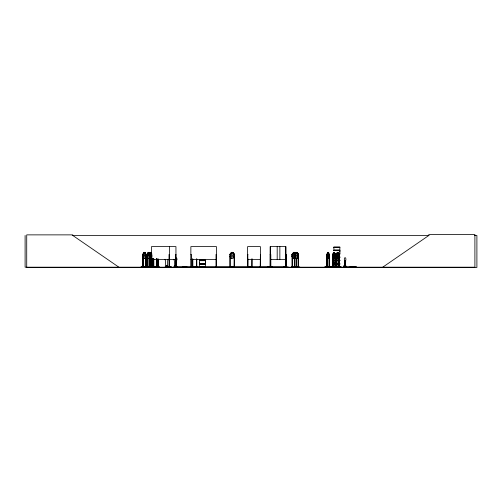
<?xml version="1.0" encoding="UTF-8"?>
<svg xmlns="http://www.w3.org/2000/svg" width="502" height="502" viewBox="0 0 502 502"><rect width="100%" height="100%" fill="white"/><g stroke="black" fill="none" stroke-linecap="round" stroke-linejoin="round"><path stroke-width="0.75" d="M199.476 263.638L199.476 260.695L205.462 260.695L205.456 263.638L199.476 263.638L199.482 262.169M205.456 262.169L205.456 260.695M339.854 263.638L333.874 263.638L333.88 262.169M339.848 252.104L339.848 250.636L333.874 250.636M267.823 267.183L272.624 266.926L267.823 267.183M267.823 266.951L272.617 266.932M283.398 266.951L288.192 266.932M345.501 266.575L345.665 260.412A1.6 0.797 -90 0 0 345.665 258.147A1.6 0.797 -90 0 0 344.535 258.147A1.6 0.797 -90 0 0 344.535 260.412L344.698 266.575M345.583 266.575L345.665 260.412M329.13 254.294L329.507 254.401L329.525 267.19L329.092 266.725M335.11 254.294L335.085 267.19M336.779 267.19L336.729 254.244M338.806 254.326L338.781 267.19M143.177 254.307L143.108 267.19L143.145 266.725L142.643 266.725M145.913 254.294L145.787 267.19M147.462 254.294L147.387 267.19L147.281 254.401M150.205 254.294L150.073 267.19M294.762 254.294L294.693 267.19M344.748 265.545C343.305 266.06 346.418 265.571 344.585 265.589M344.479 265.502L344.246 265.753L345.037 265.52M230.305 254.307L230.318 267.19M234.177 254.294L234.045 267.19M292.459 254.294L292.471 267.19L292.515 266.725L291.957 266.725L291.957 267.19M344.943 265.52L344.661 265.834M175.618 265.683L175.349 265.52M175.505 265.69L175.587 265.589M166.651 265.627L166.758 265.784M144.312 252.669L143.948 255.292L144.683 256.076L145.059 254.401L144.683 252.669L144.275 252.669M327.216 254.401L327.637 252.406L328.528 252.406L328.904 255.92L328.346 257.124L327.781 257.124L327.216 254.401L326.789 254.401L326.764 256.409L327.668 258.436L328.54 258.436M335.292 267.19L335.33 254.382L334.457 252.406L334.878 255.92L334.319 257.124L333.755 257.124L333.19 255.92L333.61 252.406L334.501 252.406M338.153 252.406L338.574 255.92L338.015 257.124L337.457 257.124L336.886 254.401L337.313 252.406L338.204 252.406M324.85 266.932L341.178 266.951L324.863 267.19M324.838 267.152L341.184 267.152M143.942 252.406L143.384 255.92L144.137 257.124L144.877 257.124L145.611 255.92L145.059 252.406L143.905 252.406L142.794 254.401L142.769 267.19M149.759 254.401L150.318 252.406L151.435 252.406L151.799 253.736M143.145 254.395L142.687 254.401L142.65 267.19M147.444 254.395L146.973 254.401L146.973 267.19M140.98 267.152L159.416 267.152M159.448 266.926L140.993 266.951L159.448 267.19M293.256 267.152L295.402 266.926L293.231 267.158M191.312 267.158L191.306 254.401L190.873 254.401M191.5 267.152L197.794 267.158M191.507 266.951L193.245 267.19M193.013 267.158L192.919 266.725M193.214 266.951L191.507 267.127M291.417 267.158L299.744 266.951M291.449 266.951L292.459 266.926M328.496 258.436C329.776 256.572 329.758 254.232 328.496 252.349M334.514 258.436L333.598 258.436L332.77 256.39L332.738 254.382L333.598 252.349L334.514 252.349M333.19 254.401L332.77 254.401L333.642 252.349M334.457 258.386C335.719 256.528 335.744 254.244 334.47 252.349M334.47 258.436L335.349 256.39M337.344 252.349C336.133 254.294 336.089 256.566 337.344 258.436M337.357 252.406L336.509 254.401L336.516 267.19L336.503 266.725L336.93 266.725M338.172 258.436C339.371 256.56 339.408 254.225 338.216 252.349L337.3 252.349M339.076 256.409L338.216 258.436L337.3 258.436M151.435 255.292L151.058 256.076L150.324 255.292M344.673 267.183L344.974 266.148M354.952 267.183L355.014 266.813M355.265 267.077L355.027 267.077M355.931 267.183L356.301 267.19M142.794 254.382L143.923 252.349M148.215 252.349L147.042 254.382L147.092 267.19M145.04 258.436L146.207 256.409L146.207 254.382L145.04 252.349M148.197 252.406L149.345 252.406L150.424 254.401L150.493 256.409L149.326 258.436L148.178 258.436M151.987 255.92L151.253 257.124L150.506 257.124M294.436 254.401L294.385 267.19L294.297 254.382L295.716 252.349L297.197 252.349L298.634 254.382L298.621 267.19M294.316 254.332L295.734 252.349M294.348 256.39L295.734 258.436L297.197 258.436L298.558 256.39M297.197 258.436L298.634 256.409M199.476 267.064L199.482 264.228L205.462 264.228L205.462 267.064L199.463 267.183M291.995 267.19L291.982 254.401L293.507 252.349L295.101 252.349M286.309 267.19L286.309 266.794L174.112 266.813L174.916 267.164L174.244 267.177L177.639 267.152M176.522 267.183L175.857 267.171L176.384 267.183M176.208 267.077L175.982 266.725M176.327 267.171L176.842 267.164L176.466 267.171M343.688 267.19L343.776 266.148L346.116 266.148L346.116 266.982M343.776 267.077L356.213 267.077M382.737 267.19L428.821 235.476L428.821 234.541L474.898 234.541L474.898 267.19L25.1 267.19L25.1 235.476M165.102 267.19L165.277 266.813L167.674 266.982M165.24 267.19L166.049 267.164L165.735 267.183M167.053 267.183L167.335 267.19M167.197 267.183L167.969 267.177M167.662 267.183L167.775 266.148L167.605 266.813M174.746 267.077L173.93 267.171L177.633 266.945L174.263 266.945M234.133 254.376L234.528 254.401L234.484 267.19M151.698 254.401L151.679 267.19M298.175 254.376L298.646 254.401L297.146 252.406L297.849 255.92L296.92 257.124L295.973 257.124L295.025 255.92L295.025 254.401L295.734 252.406L297.171 252.406M230.242 254.376L229.834 254.401M72.213 235.476L429.059 235.476M474.547 235.476L476.9 235.476L476.9 267.459L26.719 267.459L26.719 234.873L72.803 234.873L72.803 235.476L118.88 267.19M333.868 247.091L339.86 247.091M333.868 247.204L339.86 247.204L339.848 250.046L333.874 250.046L333.874 247.21M333.88 247.386L339.848 247.386M333.83 250.247L339.898 250.247M333.83 250.429L339.898 250.429M143.892 252.349L145.078 252.349M148.178 252.349L149.364 252.349L150.493 254.382L149.991 254.401L149.954 267.19M150.267 252.349L151.453 252.349M328.54 252.349L327.624 252.349L326.789 254.401L326.852 267.19M232.966 252.406L231.391 252.406L230.606 254.401L230.606 255.92L231.66 257.124L232.708 257.124L233.75 255.92L233.75 254.401L232.966 252.406L234.541 254.401M295.076 252.406L293.526 252.406L292.754 254.401L292.754 255.92L293.783 257.124M296.695 252.669L296.199 252.669L295.741 254.401L296.199 256.076L297.153 255.292L296.669 252.669M328.239 252.669L327.643 254.401L327.913 256.076L328.484 255.292L328.195 252.669M334.219 252.669L333.617 254.401L333.893 256.076L334.457 255.292L334.175 252.669M334.746 253.573L336.861 253.573M338.354 253.573L339.854 253.573L339.854 250.636M335.349 253.78L336.861 253.78M338.379 253.78L339.898 253.78M335.349 253.962L336.861 253.962M338.379 253.962L339.898 253.962M335.367 254.169L336.861 254.169M338.354 254.169L339.854 254.169M332.97 254.219L333.027 267.19L333.077 266.725M146.17 254.382L145.699 254.401L145.668 267.19M332.738 254.382L332.801 267.19M335.06 254.376L335.487 254.401L335.48 267.19M336.434 254.382L336.892 254.401M338.762 254.376L339.183 254.401L339.208 267.19M169.569 254.401L169.149 254.401L169.111 267.19M175.945 254.401L175.524 254.401L175.487 267.19M216.462 254.401L216.029 254.401L215.979 267.19M247.492 254.401L247.925 254.401M260.4 254.401L260.205 267.19L260.155 266.725M270.139 254.401L270.779 254.401L270.81 267.19M292.007 254.401L292.465 254.401M294.335 254.395L294.818 254.401L294.793 267.19M294.542 256.076L294.028 256.076L293.532 255.292L294.028 252.669L294.542 252.669L294.894 253.824M143.942 258.386L142.756 256.409L143.923 258.436M332.738 256.409L333.642 258.436M338.969 256.924L339.848 256.924M338.982 256.999L339.86 257.005M334.746 257.124L336.861 257.149M338.969 257.149L339.86 257.156M334.746 257.275L336.861 257.262M338.982 257.256L339.86 257.275M334.752 257.444L336.861 257.444M338.348 257.444L339.848 257.444M143.892 258.436L145.078 258.436M151.453 258.436L150.267 258.436L149.508 257.087M295.101 258.436L293.501 258.436L291.932 256.409L291.932 254.382M151.478 259.421L175.945 259.421M190.873 259.421L216.462 259.421M247.605 259.421L260.4 259.421M270.383 259.421L285.92 259.421M199.476 260.105L205.462 260.105M333.874 260.105L339.854 260.105M199.432 260.312L205.506 260.312M333.83 260.312L339.898 260.312M344.535 260.412L344.786 266.575M199.432 260.494L205.506 260.494M333.83 260.494L339.898 260.494M339.854 260.695L333.874 260.695L333.874 263.638M199.432 263.839L205.506 263.839M333.83 263.839L339.898 263.839M199.432 264.021L205.506 264.021M333.83 264.021L339.898 264.021M339.854 264.228L333.874 264.228L333.874 267.064M175.819 265.414L175.085 265.414L175.091 266.813M174.244 266.148L174.426 266.813M165.974 266.681L166.375 266.681M174.834 266.681L175.512 266.681M350.452 266.681L351.519 266.681M145.662 266.725L146.164 266.725M146.929 266.725L147.437 266.725L147.431 267.19M149.019 266.725L149.527 266.725L149.521 267.19L149.483 257.407M149.947 266.725L150.456 266.725M151.315 266.725L151.83 266.725L151.824 267.19M152.031 266.725L152.539 266.725M153.305 266.725L153.813 266.725L153.807 267.19M156.323 266.725L156.831 266.725M157.691 266.725L158.205 266.725L158.199 267.19M169.105 266.725L169.613 266.725L169.607 267.19L169.569 246.626M294.316 266.725L294.869 266.725M298.138 266.725L298.69 266.725L298.69 267.19M326.802 266.725L327.26 266.725M332.776 266.725L333.234 266.725M335.072 266.725L335.524 266.725M338.768 266.725L339.22 266.725M167.894 267.152L171.257 266.945L167.674 267.077M230.318 266.857L234.045 266.857M247.975 266.857L251.709 266.857M167.888 266.945L171.257 266.945M196.056 266.951L197.763 266.951L196.025 267.19M199.482 266.982L205.456 266.982M296.205 266.951L297.19 266.932M356.225 266.982L343.832 267.177M291.449 267.127L292.44 267.127L292.371 266.725M296.211 258.16L296.174 267.19L297.197 267.127M176.641 267.177L176.654 266.148L176.466 266.813M165.384 267.177L167.982 267.164M252.305 267.158L252.236 266.725M234.647 267.158L234.578 266.725M296.218 267.152L296.274 266.725M260.463 267.158L260.4 246.626L247.605 246.626L247.542 267.19L247.423 254.382M229.822 256.39L231.391 258.386M229.765 256.409L231.366 258.436L232.991 258.436L234.591 256.409L234.591 254.382L232.991 252.349L231.366 252.349L229.765 254.382L229.784 267.19M291.995 256.39L293.532 258.386M149.54 257.055L150.318 258.386M148.215 258.436L147.042 256.409L147.117 254.401L148.234 252.406L147.676 255.92L148.423 257.124L149.163 257.124L149.897 255.92L149.345 252.406M338.172 252.349L339.045 254.401M151.435 254.401L151.058 252.669L150.65 252.669L150.33 267.19M356.219 266.982L349.812 266.982M346.022 266.148L346.022 266.813L343.864 266.813L343.864 266.148M344.654 266.813L344.654 265.414L344.19 265.414L344.19 266.813M344.554 265.414L344.554 266.813M344.29 265.414L344.29 266.813M339.032 254.382L339.07 267.19M338.95 257.407L338.919 267.19M338.812 266.725L338.812 267.19M336.892 256.654L336.917 267.19M336.66 256.654L336.66 267.19M335.367 266.725L335.367 267.19M335.248 254.401L335.223 267.19M333.19 256.654L333.221 267.19M332.933 266.725L332.933 267.19M329.356 254.382L329.318 267.19L329.274 254.401M329.086 254.238L329.111 267.19M327.216 256.654L327.241 267.19M327.103 266.725L327.103 267.19L327.022 254.219L326.959 267.19M298.508 266.725L298.521 267.19M298.257 254.401L298.257 267.19M298.138 254.232L298.213 267.19M296.638 258.16L296.651 267.19L296.688 266.725L296.13 266.725L296.13 267.19M296.55 266.725L296.544 267.19M294.486 266.725L294.498 267.19M292.101 266.725L292.095 267.19M286.046 267.19L286.052 254.401L285.657 254.401L285.625 267.19M285.883 254.401L285.876 267.19L285.92 246.626L270.383 246.626L270.352 267.19M285.713 246.626L285.757 267.19M279.859 246.626L279.859 259.421M277.186 246.626L277.186 259.421M272.586 266.794L272.586 267.19M270.647 254.401L270.678 267.19M270.597 266.725L270.578 267.19M270.515 254.401L270.484 267.19M270.302 254.401L270.302 267.19M270.139 246.626L270.132 267.19M270.089 266.725L270.089 267.19M260.369 266.725L260.375 267.19M252.192 258.913L252.142 267.19M251.803 266.725L251.803 267.19M251.759 258.913L251.709 267.19M247.975 266.725L247.975 267.19M247.925 258.913L247.875 267.19M247.819 254.401L247.793 267.19M247.63 266.725L247.63 267.19M234.145 266.725L234.145 267.19M230.217 266.725L230.217 267.19M229.885 266.725L229.885 267.19M216.5 267.19L216.462 246.626L190.873 246.626L190.842 267.19L190.823 266.725M216.412 266.725L216.412 267.19M216.08 266.725L216.08 267.19M196.909 266.725L196.909 267.19M196.803 258.913L196.822 267.19M196.746 266.725L196.734 267.19M196.52 266.725L196.508 267.19M196.458 258.913L196.407 267.19M196.351 266.725L196.351 267.19M192.812 258.913L192.862 267.19M192.755 266.725L192.749 267.19M192.523 266.725L192.536 267.19M192.41 258.913L192.435 267.19M192.36 266.725L192.36 267.19M191.356 266.725L191.356 267.19M190.358 266.794L190.358 267.19M186.775 267.19L186.775 266.393L185.182 266.393L185.182 267.19M186.487 266.393L186.468 267.19M186.142 266.393L186.142 267.19M185.972 266.393L185.991 267.19M185.828 266.393L185.828 267.19M184.284 267.19L184.29 266.393L182.69 266.393L182.69 267.19M183.996 266.393L183.977 267.19M183.65 266.393L183.65 267.19M183.5 266.393L183.487 267.19M183.337 266.393L183.337 267.19M177.564 266.794L177.564 267.19M175.945 267.19L175.945 246.626L151.478 246.626L151.478 267.19L151.529 266.725M175.832 254.401L175.863 267.19M175.756 266.725L175.706 267.19M175.637 254.401L175.606 267.19M174.257 266.148L174.238 267.19M169.456 254.401L169.4 267.19M169.318 266.725L169.381 267.19M169.262 254.401L169.23 267.19M166.959 266.813L166.959 265.414L166.225 265.414L166.225 266.813M165.566 266.813L165.378 266.148L165.315 266.982M158.161 259.019L158.161 267.19M158.042 259.019L158.08 267.19M157.923 266.725L157.904 267.19M157.854 259.019L157.854 267.19M157.735 259.019L157.703 267.19M156.787 258.913L156.787 267.19M156.674 258.913L156.674 267.19M156.618 266.725L156.536 267.19M156.48 258.913L156.448 267.19M156.367 258.913L156.329 267.19M153.775 258.913L153.775 267.19M153.656 258.913L153.694 267.19M153.587 266.725L153.518 267.19M153.468 258.913L153.43 267.19M153.348 258.913L153.348 267.19M152.501 258.913L152.482 267.19M152.382 258.913L152.382 267.19M152.332 266.725L152.313 267.19M152.194 258.913L152.162 267.19L152.075 258.913M151.786 267.19L151.786 254.401L151.359 254.401L151.359 267.19M150.424 254.401L150.412 267.19M150.161 266.725L150.242 267.19M149.37 257.407L149.401 267.19M149.232 266.725L149.295 267.19M149.182 258.16L149.144 267.19L149.063 258.16M147.142 266.725L147.161 267.19M146.132 254.401L146.126 267.19M146.007 254.401L146.007 267.19M145.938 266.725L145.875 267.19M142.995 254.401L143.026 267.19M142.832 254.401L142.832 256.39M142.875 266.725L142.857 267.19M175.443 257.683A1.6 1.6 0 0 1 176.578 260.412L176.246 266.575L174.646 266.575L174.313 260.412A1.6 1.6 0 0 1 173.843 259.277M168.183 259.277A1.6 1.6 0 0 1 167.712 260.412L167.379 266.575L165.785 266.575L165.453 260.412A1.6 1.6 0 0 1 164.982 259.277M337.589 252.669L337.313 255.292L337.871 256.076L338.16 254.401L337.589 252.669M148.598 252.669L148.234 255.292L148.968 256.076L149.345 254.401L148.968 252.669L148.561 252.669M231.911 252.669L231.397 255.292L231.911 256.076L232.432 256.076L232.972 254.401L232.432 252.669L231.911 252.669M336.861 256.924L334.752 256.924L336.861 256.999M185.508 267.19L185.508 266.393L185.47 267.19M183.017 267.19L183.017 266.393L182.979 267.19"/></g></svg>
